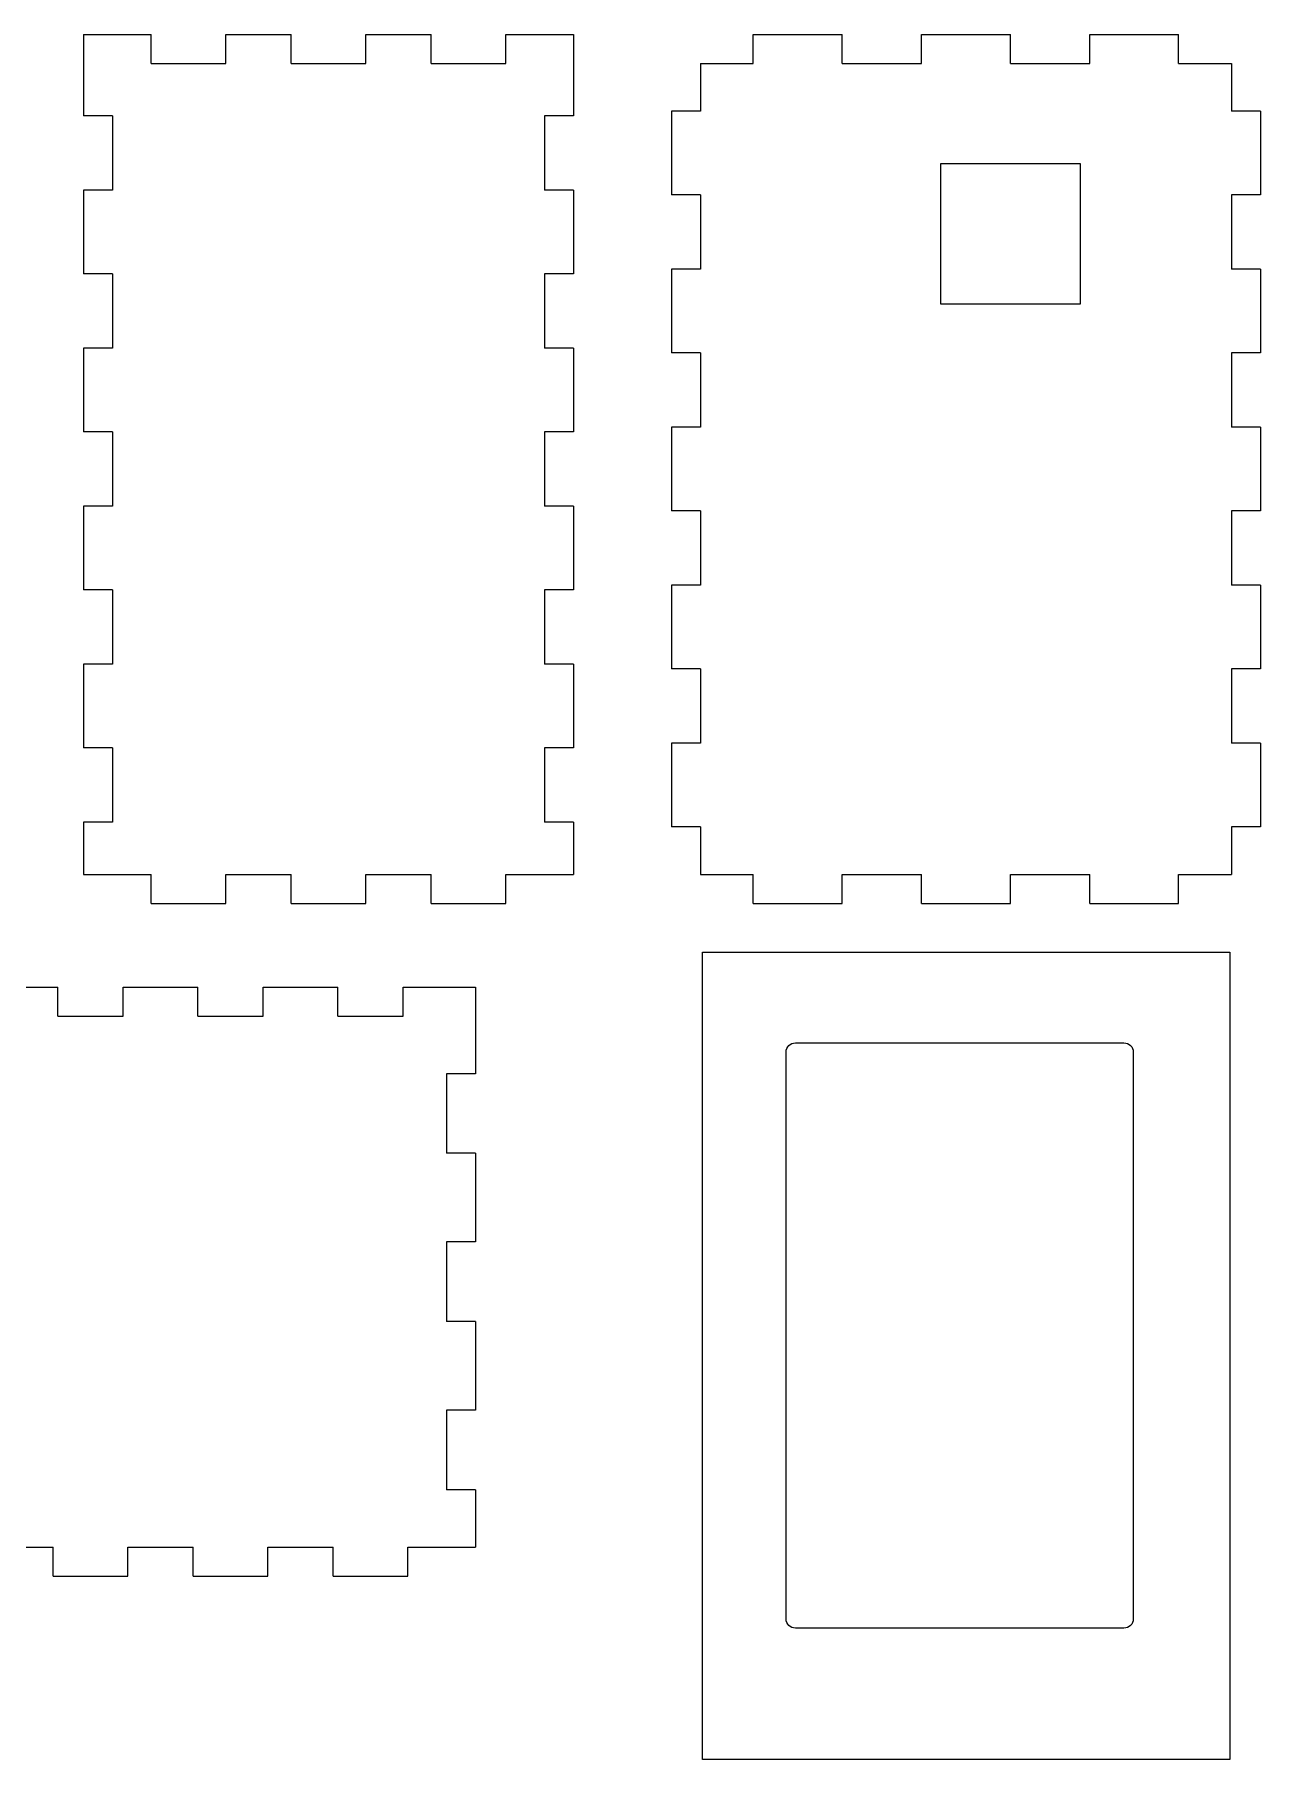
# Model space of a CAD drawing. Extents: x 10 to 273, y 8 to 192.
# Drawn here: x 141.3 to 272.6, y 7.6 to 192.4 of the extents above; entities that cross this region are included whole.
import ezdxf

# ---------------------------------------------------------------- set-up
doc = ezdxf.new("R2010")
doc.units = 0
doc.header["$MEASUREMENT"] = 0
doc.layers.add('LAYER_1', color=7, linetype='CONTINUOUS')

# ---------------------------------------------------------------- blocks, each defined once
blk = doc.blocks.new('BLOCK_3')
at = {"layer": 'LAYER_1', "color": 7}
for points in [[(136.01, 90.36), (136.01, 81.09)], [(136.01, 90.36), (143.76, 90.36)], [(143.76, 87.26), (143.76, 90.36)], [(150.76, 87.26), (150.76, 90.36)], [(150.76, 90.36), (158.76, 90.36)], [(158.76, 87.26), (158.76, 90.36)], [(165.76, 87.26), (165.76, 90.36)], [(165.76, 90.36), (173.76, 90.36)], [(173.76, 87.26), (173.76, 90.36)], [(180.76, 87.26), (180.76, 90.36)], [(180.76, 90.36), (188.51, 90.36)], [(188.51, 90.36), (188.51, 81.09)], [(143.76, 87.26), (150.76, 87.26)], [(158.76, 87.26), (165.76, 87.26)], [(173.76, 87.26), (180.76, 87.26)], [(139.11, 81.09), (136.01, 81.09)], [(139.11, 81.09), (139.11, 72.58)], [(188.51, 81.09), (185.41, 81.09)], [(185.41, 81.09), (185.41, 72.58)], [(139.11, 72.58), (136.01, 72.58)], [(136.01, 72.58), (136.01, 63.07)], [(188.51, 72.58), (185.41, 72.58)], [(188.51, 72.58), (188.51, 63.07)], [(139.11, 63.07), (136.01, 63.07)], [(139.11, 63.07), (139.11, 54.55)], [(188.51, 63.07), (185.41, 63.07)], [(185.41, 63.07), (185.41, 54.55)], [(139.11, 54.55), (136.01, 54.55)], [(136.01, 54.55), (136.01, 45.04)], [(188.51, 54.55), (185.41, 54.55)], [(188.51, 54.55), (188.51, 45.04)], [(139.11, 45.04), (136.01, 45.04)], [(139.11, 45.04), (139.11, 36.52)], [(188.51, 45.04), (185.41, 45.04)], [(185.41, 45.04), (185.41, 36.52)], [(139.11, 36.52), (136.01, 36.52)], [(136.01, 36.52), (136.01, 30.36)], [(188.51, 36.52), (185.41, 36.52)], [(188.51, 36.52), (188.51, 30.36)], [(136.01, 30.36), (143.26, 30.36)], [(143.26, 27.26), (143.26, 30.36)], [(151.26, 27.26), (151.26, 30.36)], [(151.26, 30.36), (158.26, 30.36)], [(158.26, 27.26), (158.26, 30.36)], [(166.26, 27.26), (166.26, 30.36)], [(166.26, 30.36), (173.26, 30.36)], [(173.26, 27.26), (173.26, 30.36)], [(181.26, 27.26), (181.26, 30.36)], [(181.26, 30.36), (188.51, 30.36)], [(143.26, 27.26), (151.26, 27.26)], [(158.26, 27.26), (166.26, 27.26)], [(173.26, 27.26), (181.26, 27.26)]]:
    blk.add_lwpolyline(points, dxfattribs=at)
blk = doc.blocks.new('BLOCK_6')
at = {"layer": 'LAYER_1', "color": 7}
for points in [[(146.51, 192.41), (146.51, 183.7)], [(146.51, 192.41), (153.76, 192.41)], [(153.76, 189.31), (153.76, 192.41)], [(161.76, 189.31), (161.76, 192.41)], [(161.76, 192.41), (168.76, 192.41)], [(168.76, 189.31), (168.76, 192.41)], [(176.76, 189.31), (176.76, 192.41)], [(176.76, 192.41), (183.76, 192.41)], [(183.76, 189.31), (183.76, 192.41)], [(191.76, 189.31), (191.76, 192.41)], [(191.76, 192.41), (199.01, 192.41)], [(199.01, 192.41), (199.01, 183.7)], [(153.76, 189.31), (161.76, 189.31)], [(168.76, 189.31), (176.76, 189.31)], [(183.76, 189.31), (191.76, 189.31)], [(149.61, 183.7), (146.51, 183.7)], [(149.61, 183.7), (149.61, 175.73)], [(199.01, 183.7), (195.91, 183.7)], [(195.91, 183.7), (195.91, 175.73)], [(149.61, 175.73), (146.51, 175.73)], [(146.51, 175.73), (146.51, 166.77)], [(199.01, 175.73), (195.91, 175.73)], [(199.01, 175.73), (199.01, 166.77)], [(149.61, 166.77), (146.51, 166.77)], [(149.61, 166.77), (149.61, 158.8)], [(199.01, 166.77), (195.91, 166.77)], [(195.91, 166.77), (195.91, 158.8)], [(149.61, 158.8), (146.51, 158.8)], [(146.51, 158.8), (146.51, 149.84)], [(199.01, 158.8), (195.91, 158.8)], [(199.01, 158.8), (199.01, 149.84)], [(149.61, 149.84), (146.51, 149.84)], [(149.61, 149.84), (149.61, 141.88)], [(199.01, 149.84), (195.91, 149.84)], [(195.91, 149.84), (195.91, 141.88)], [(149.61, 141.88), (146.51, 141.88)], [(146.51, 141.88), (146.51, 132.91)], [(199.01, 141.88), (195.91, 141.88)], [(199.01, 141.88), (199.01, 132.91)], [(149.61, 132.91), (146.51, 132.91)], [(149.61, 132.91), (149.61, 124.95)], [(199.01, 132.91), (195.91, 132.91)], [(195.91, 132.91), (195.91, 124.95)], [(149.61, 124.95), (146.51, 124.95)], [(146.51, 124.95), (146.51, 115.99)], [(199.01, 124.95), (195.91, 124.95)], [(199.01, 124.95), (199.01, 115.99)], [(149.61, 115.99), (146.51, 115.99)], [(149.61, 115.99), (149.61, 108.02)], [(199.01, 115.99), (195.91, 115.99)], [(195.91, 115.99), (195.91, 108.02)], [(149.61, 108.02), (146.51, 108.02)], [(146.51, 108.02), (146.51, 102.41)], [(199.01, 108.02), (195.91, 108.02)], [(199.01, 108.02), (199.01, 102.41)], [(146.51, 102.41), (153.76, 102.41)], [(153.76, 99.31), (153.76, 102.41)], [(161.76, 99.31), (161.76, 102.41)], [(161.76, 102.41), (168.76, 102.41)], [(168.76, 99.31), (168.76, 102.41)], [(176.76, 99.31), (176.76, 102.41)], [(176.76, 102.41), (183.76, 102.41)], [(183.76, 99.31), (183.76, 102.41)], [(191.76, 99.31), (191.76, 102.41)], [(191.76, 102.41), (199.01, 102.41)], [(153.76, 99.31), (161.76, 99.31)], [(168.76, 99.31), (176.76, 99.31)], [(183.76, 99.31), (191.76, 99.31)]]:
    blk.add_lwpolyline(points, dxfattribs=at)
blk = doc.blocks.new('BLOCK_7')
at = {"layer": 'LAYER_1', "color": 7}
for points in [[(218.27, 189.31), (218.27, 192.41)], [(218.27, 192.41), (227.79, 192.41)], [(227.79, 189.31), (227.79, 192.41)], [(236.3, 189.31), (236.3, 192.41)], [(236.3, 192.41), (245.82, 192.41)], [(245.82, 189.31), (245.82, 192.41)], [(254.33, 189.31), (254.33, 192.41)], [(254.33, 192.41), (263.84, 192.41)], [(263.84, 189.31), (263.84, 192.41)], [(212.61, 189.31), (212.61, 184.2)], [(212.61, 189.31), (218.27, 189.31)], [(227.79, 189.31), (236.3, 189.31)], [(245.82, 189.31), (254.33, 189.31)], [(263.84, 189.31), (269.51, 189.31)], [(269.51, 189.31), (269.51, 184.2)], [(212.61, 184.2), (209.51, 184.2)], [(209.51, 184.2), (209.51, 175.23)], [(272.61, 184.2), (269.51, 184.2)], [(272.61, 184.2), (272.61, 175.23)], [(212.61, 175.23), (209.51, 175.23)], [(212.61, 175.23), (212.61, 167.27)], [(272.61, 175.23), (269.51, 175.23)], [(269.51, 175.23), (269.51, 167.27)], [(212.61, 167.27), (209.51, 167.27)], [(209.51, 167.27), (209.51, 158.3)], [(272.61, 167.27), (269.51, 167.27)], [(272.61, 167.27), (272.61, 158.3)], [(212.61, 158.3), (209.51, 158.3)], [(212.61, 158.3), (212.61, 150.34)], [(272.61, 158.3), (269.51, 158.3)], [(269.51, 158.3), (269.51, 150.34)], [(212.61, 150.34), (209.51, 150.34)], [(209.51, 150.34), (209.51, 141.38)], [(272.61, 150.34), (269.51, 150.34)], [(272.61, 150.34), (272.61, 141.38)], [(212.61, 141.38), (209.51, 141.38)], [(212.61, 141.38), (212.61, 133.41)], [(272.61, 141.38), (269.51, 141.38)], [(269.51, 141.38), (269.51, 133.41)], [(212.61, 133.41), (209.51, 133.41)], [(209.51, 133.41), (209.51, 124.45)], [(272.61, 133.41), (269.51, 133.41)], [(272.61, 133.41), (272.61, 124.45)], [(212.61, 124.45), (209.51, 124.45)], [(212.61, 124.45), (212.61, 116.49)], [(272.61, 124.45), (269.51, 124.45)], [(269.51, 124.45), (269.51, 116.49)], [(212.61, 116.49), (209.51, 116.49)], [(209.51, 116.49), (209.51, 107.52)], [(272.61, 116.49), (269.51, 116.49)], [(272.61, 116.49), (272.61, 107.52)], [(212.61, 107.52), (209.51, 107.52)], [(212.61, 107.52), (212.61, 102.41)], [(272.61, 107.52), (269.51, 107.52)], [(269.51, 107.52), (269.51, 102.41)], [(212.61, 102.41), (218.27, 102.41)], [(218.27, 99.31), (218.27, 102.41)], [(227.79, 99.31), (227.79, 102.41)], [(227.79, 102.41), (236.3, 102.41)], [(236.3, 99.31), (236.3, 102.41)], [(245.82, 99.31), (245.82, 102.41)], [(245.82, 102.41), (254.33, 102.41)], [(254.33, 99.31), (254.33, 102.41)], [(263.84, 99.31), (263.84, 102.41)], [(263.84, 102.41), (269.51, 102.41)], [(218.27, 99.31), (227.79, 99.31)], [(236.3, 99.31), (245.82, 99.31)], [(254.33, 99.31), (263.84, 99.31)]]:
    blk.add_lwpolyline(points, dxfattribs=at)

msp = doc.modelspace()

# ---------------------------------------------------------------- linework, layer by layer
at = {"layer": 'LAYER_1', "color": 5}
msp.add_lwpolyline([(253.32, 163.54), (253.32, 178.54), (238.32, 178.54), (238.32, 163.54), (253.32, 163.54)], dxfattribs=at)
at = {"layer": 'LAYER_1', "color": 7}
msp.add_lwpolyline([(212.81, 7.62), (212.81, 94.1), (269.31, 94.1), (269.31, 7.62), (212.81, 7.62)], dxfattribs=at)
at = {"layer": 'LAYER_1', "color": 5}
msp.add_open_spline([(222.79, 21.69), (222.79, 21.69), (257.98, 21.69), (257.98, 21.69), (258.53, 21.69), (258.98, 22.14), (258.98, 22.69), (258.98, 22.69), (258.98, 83.4), (258.98, 83.4), (258.98, 83.95), (258.53, 84.39), (257.98, 84.39), (257.98, 84.39), (222.79, 84.39), (222.79, 84.39), (222.23, 84.39), (221.78, 83.95), (221.78, 83.4), (221.78, 83.4), (221.78, 22.69), (221.78, 22.69), (221.78, 22.14), (222.23, 21.69), (222.79, 21.69)], degree=3, knots=[0, 0, 0, 0, 1, 1, 1, 2, 2, 2, 3, 3, 3, 4, 4, 4, 5, 5, 5, 6, 6, 6, 7, 7, 7, 8, 8, 8, 8], dxfattribs=at)

# ---------------------------------------------------------------- block references
at = {"layer": 'LAYER_1'}
for name in ['BLOCK_6', 'BLOCK_7', 'BLOCK_3']:
    msp.add_blockref(name, (0, 0), dxfattribs=at)

doc.saveas('drawing.dxf')
